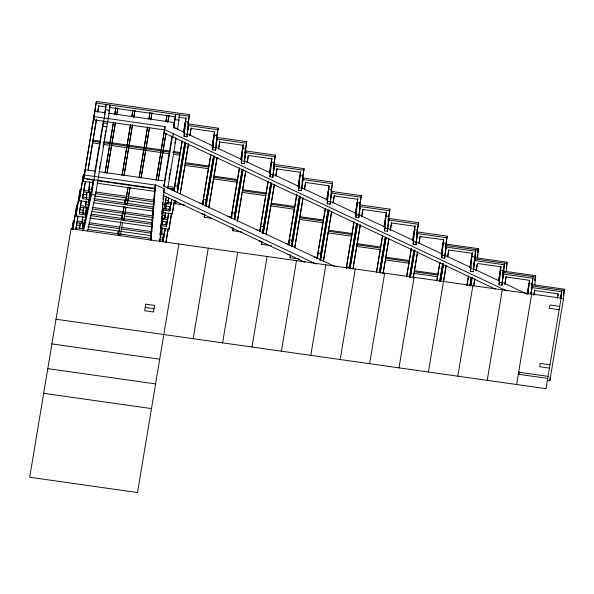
<?xml version="1.0" encoding="UTF-8"?>
<svg xmlns="http://www.w3.org/2000/svg" width="594" height="594" viewBox="0 0 594 594"><rect width="100%" height="100%" fill="white"/><g stroke="black" fill="none" stroke-linecap="round" stroke-linejoin="round"><path stroke-width="0.89" d="M75.891 216.075L80.131 189.783L75.891 216.075L85.93 217.501M77.97 216.112L75.898 229.381L78.141 215.919M79.232 200.72L83.472 174.428L79.232 200.72L89.271 202.146M93.303 182.67L83.257 181.244L96.406 101.455L189.508 114.657L188.008 124.488M79.544 228.17L80.175 223.077L79.745 228.334M89.932 199.71L82.581 198.671L82.715 197.067L90.058 198.106M150.505 240.035L154.752 188.35L84.192 178.349L84.63 173.017M84.192 178.349L85.18 169.721L95.211 171.146M85.833 213.231L86.457 208.13L85.039 222.869L82.098 222.453L82.603 216.32M82.893 212.815L83.516 207.714L83.011 213.847M82.098 222.453L82.796 216.476M82.484 228.593L82.707 225.958M82.685 228.749L83.115 223.493L82.841 225.141M89.226 199.784L88.38 207.514L85.439 207.091L85.944 200.958M86.16 198.329L86.858 192.359L86.353 198.493M85.439 207.091L86.137 201.121M85.039 222.869L85.543 216.736M495.5 289.13L164.234 132.93L164.479 129.915L93.919 119.914L94.357 114.583M93.919 119.914L94.906 111.286L104.938 112.712M92.783 181.801L91.721 192.152L88.781 191.736L89.575 182.098M88.781 191.736L89.768 182.254M83.257 181.244L96.406 101.455M88.38 207.514L88.595 204.885M88.81 202.257L89.026 199.629M89.367 198.032L89.798 192.775L89.39 195.248M91.936 189.523L92.152 186.895M92.374 184.266L92.59 181.638M83.702 230.442L91.565 194.312L105.635 109.779L106.074 104.447L104.403 114.508M87.622 230.999L95.486 194.862L109.556 110.335L109.994 105.004L109.541 107.744M122.564 222.431L120.53 235.172L118.57 234.89L118.659 233.828M120.53 235.172L120.619 234.103M125.965 207.239L123.879 219.81L121.918 219.535L123.946 206.794M123.879 219.81L125.906 207.076M130.056 187.392L127.22 204.455L125.26 204.18L127.888 187.845M127.22 204.455L129.997 187.229M150.75 240.422L155.301 185.061L84.742 175.059M151.069 239.879L155.598 184.786L164.189 188.833L159.89 241.157M164.234 132.93L165.028 126.619L94.468 116.617M163.862 186.048L164.011 184.266M159.571 241.699L159.793 238.944M160.098 235.269L160.395 231.601M160.699 227.925L161.004 224.257M161.301 220.582L161.605 216.914M161.828 214.159L162.207 209.571M162.437 206.816L162.815 202.227M163.038 199.473L163.417 194.884M160.009 233.494L161.479 233.702L161.694 231.073M161.843 229.321L161.984 227.569M161.479 233.702L162.177 227.732M162.466 224.228L162.897 218.971L162.489 221.436M165.362 201.745L165.778 198.351M162.155 216.283L161.88 217.931L164.82 218.347L165.251 213.09M165.54 209.585L165.83 206.081M165.191 228.475L163.12 241.751L165.362 228.282M164.82 218.347L165.518 212.37M165.733 209.741L166.238 203.608L165.964 205.257M177.769 128.43L173.849 127.873L174.287 122.542L108.591 113.224M165.221 202.569L168.161 202.985L168.599 197.728M160.952 225.609L166.461 226.388L168.54 213.12M168.161 202.985L168.793 197.891M173.849 127.873L175.653 114.308L173.827 125.282M163.38 210.12L169.802 211.033L171.577 199.554M160.774 228.111L168.993 229.277L171.258 214.872M177.495 130.071L179.574 114.865L179.121 117.605M163.209 212.622L172.334 213.914L172.468 212.318M174.161 190.897L174.384 188.268M174.361 191.053L174.792 185.796L177.732 186.212L177.227 192.345M184.779 205.078L175.594 203.779L175.727 202.175M184.058 136.33L185.477 121.599L188.417 122.015L186.999 136.754L184.058 136.33L185.068 124.064M186.999 136.754L187.214 134.125M187.57 129.744L187.793 127.116M185.224 163.744L185.313 162.674L208.828 166.008L208.746 167.077L185.224 163.744L180.279 192.887M187.4 132.863L188.744 123.99L218.139 128.156L216.498 138.847M202.799 204.395L203.014 201.767M202.992 204.551L203.423 199.294L206.363 199.71L205.858 205.843M212.496 218.451L204.225 217.278L204.663 213.855M212.689 149.837L214.107 135.098L217.048 135.514L215.629 150.252L212.689 149.837L213.699 137.57M215.629 150.252L215.778 148.5M216.134 144.119L216.35 141.491M216.498 139.738L216.639 137.986M237.103 182.224L213.58 178.891L213.944 176.173L237.466 179.507L231.229 216.959L227.613 216.446M215.882 147.267L217.374 137.489L246.777 141.654L244.98 153.252M231.43 217.894L231.645 215.266M231.623 218.05L232.061 212.793L235.001 213.216L234.496 219.349M242.048 232.076L232.863 230.776L232.989 229.18M234.444 217.434L234.585 215.681M241.327 163.335L242.746 148.597L245.686 149.012L244.268 163.751L241.327 163.335L242.33 151.069M244.268 163.751L244.55 160.246M245.055 154.113L245.27 151.485M244.364 161.679L246.005 150.987L275.408 155.153L273.611 166.758M260.061 231.393L260.283 228.764M260.261 231.556L260.692 226.299L263.632 226.715L263.127 232.848M271.599 245.708L261.494 244.275L261.627 242.679M262.86 233.561L263.224 229.18M269.958 176.834L271.376 162.103L274.317 162.518L272.898 177.25L269.958 176.834L270.968 164.568M272.898 177.25L273.188 173.745M273.619 168.488L273.908 164.983M272.995 175.178L274.643 164.486L304.039 168.659L302.673 177.665M288.699 244.899L288.914 242.27M288.892 245.055L289.323 239.798L292.263 240.214L291.758 246.347M299.317 259.081L290.124 257.781L290.258 256.177M291.565 246.191L291.78 243.562M298.589 190.332L300.007 175.601L302.947 176.017L301.529 190.756L298.589 190.332L299.599 178.066M301.529 190.756L301.819 187.251M302.183 182.87L302.465 179.366M301.782 187.771L303.274 177.992L332.677 182.158L331.17 191.988M323.002 222.193L316.996 259.058L325.43 208.42M317.33 258.397L317.545 255.769M317.523 258.553L317.961 253.296L320.901 253.712L320.396 259.845M327.227 203.839L328.645 189.1L331.586 189.516L330.167 204.254L327.227 203.839L328.23 191.572M330.167 204.254L330.383 201.626M330.739 197.245L330.955 194.617M330.561 200.364L331.905 191.491L361.308 195.656L359.66 206.348M346.451 268.547L346.592 266.795L349.532 267.218M355.858 217.337L357.276 202.599L360.216 203.014L358.798 217.753L355.858 217.337L356.868 205.071M358.798 217.753L358.939 216.001M359.37 210.744L359.519 208.991M359.66 207.239L359.808 205.487M357.024 244.743L357.113 243.681L380.628 247.015L380.546 248.077L380.271 249.725L356.749 246.391L357.024 244.743L380.546 248.077M359.043 214.776L360.543 204.989L389.939 209.155L388.142 220.76M384.489 230.836L385.907 216.105L388.847 216.52L387.429 231.252L384.489 230.836L385.499 218.57M387.429 231.252L387.719 227.747M388.224 221.614L388.439 218.986M387.526 229.18L389.174 218.488L418.577 222.661L416.624 235.165M408.991 262.162L408.902 263.224L385.38 259.89L385.654 258.242L409.177 261.575L406.645 276.255M409.177 261.575L409.266 260.514L385.744 257.18M413.127 244.334L414.545 229.603L417.485 230.019L416.067 244.758L413.127 244.334L414.129 232.068M416.067 244.758L416.349 241.253M416.788 235.989L417.07 232.484M416.312 241.773L417.805 231.994L447.208 236.16L445.842 245.166M436.783 280.717L437.897 274.012L414.374 270.678M441.758 257.841L443.176 243.102L446.116 243.518L444.698 258.256L441.758 257.841L442.768 245.574M444.698 258.256L444.988 254.752M445.344 250.371L445.559 247.743M444.943 255.272L446.547 244.156L478.4 248.671L477.635 258.004M470.389 271.339L471.807 256.601L474.747 257.016L473.329 271.755L470.389 271.339L471.398 259.073M473.329 271.755L473.544 269.127M473.908 264.746L474.123 262.117M473.73 267.864L475.839 249.658M499.027 284.838L500.445 270.107L503.385 270.522L501.967 285.254L499.027 284.838L500.029 272.572M501.967 285.254L502.108 283.501M502.465 279.121L502.613 277.368M502.828 274.74L502.97 272.988M502.212 282.276L503.578 274.094L504.477 263.157M506.266 271.503L507.031 262.169L475.185 257.655L473.967 264.976M528.014 293.956L528.667 286.07M528.215 294.119L529.076 283.605L532.016 284.021L531.155 294.535M531.029 293.495L531.17 291.743M531.318 289.991L531.608 286.486M531.147 293.956L533.108 276.663M534.897 285.009L535.669 275.675L503.816 271.161L502.598 278.475M547.386 380.464L549.836 380.813L550.126 377.257M561.738 290.162L561.085 298.158L546.012 388.691L55.999 319.238M549.836 380.813L563.535 298.507L564.3 289.174L532.447 284.66L531.125 293.31M72.082 228.72L73.448 220.5L72.097 229.403M72.832 228.92L76.789 205.145L72.854 229.611M81.319 200.75L79.373 212.422L86.717 213.469M81.482 200.557L79.24 214.026L86.583 215.065M82.863 196.168L85.105 182.7M82.581 198.671L85.425 181.608M88.246 168.548L92.464 143.228M92.916 140.518L96.377 119.713M97.728 111.575L98.782 105.249M88.112 170.151L96.547 119.505M97.75 112.273L98.804 105.94L106.148 106.987M93.592 179.433L91.788 189.464M94.201 175.779L94.505 173.945M94.81 172.119L103.334 120.909M99.495 168.102L99.799 166.275M100.104 164.441L100.408 162.615M102.992 147.067L103.297 145.24M103.601 143.414L103.905 141.58M104.21 139.753L104.514 137.927M104.819 136.093L105.123 134.266M105.428 132.44L105.732 130.606M108.932 111.405L109.237 109.571M104.997 172.78L109.667 144.743M109.964 142.931L113.432 122.134M114.783 113.996L115.837 107.663M105.064 172.936L113.491 122.297M114.842 114.159L115.897 107.826M106.957 173.054L111.627 145.018M111.924 143.213L115.385 122.409M116.743 114.271L117.649 108.843M107.024 173.218L115.451 122.572M116.654 115.34L117.857 108.101M122.052 175.193L126.715 147.156M127.019 145.352L130.331 125.453M131.838 116.409L132.885 110.083M122.112 175.356L130.546 124.71M131.898 116.573L132.952 110.246M124.012 175.468L128.675 147.438M128.98 145.627L132.44 124.829M133.643 117.597L134.845 110.358M124.072 175.631L132.507 124.992M133.709 117.753L134.912 110.521M117.85 233.977L118.451 230.338M117.916 234.133L118.518 230.502M118.57 234.89L120.812 221.428M121.265 218.733L121.8 214.969M124.547 203.207L125.141 199.614M121.918 219.535L124.005 206.964M124.606 203.371L125.2 199.784M125.26 204.18L128.096 187.117M139.1 177.613L143.77 149.577M144.067 147.765L147.535 126.968M148.886 118.83L149.94 112.496M139.167 177.769L147.594 127.131M148.953 118.993L150.007 112.66M141.06 177.888L145.73 149.851M146.027 148.047L149.495 127.242M150.698 120.01L151.901 112.778M141.127 178.052L149.554 127.406M150.913 119.268L151.967 112.942M154.752 188.35L155.301 185.061M156.155 180.027L160.826 151.99M161.123 150.185L165.028 126.619M165.941 121.243L166.84 115.823M156.222 180.19L164.649 129.544M166.001 121.406L166.907 115.978M154.507 191.372L155.598 184.786M158.264 179.403L162.786 152.272M163.083 150.46L165.941 133.279M167.753 122.431L168.956 115.191M158.182 180.465L166.008 133.442M167.961 121.688L169.015 115.355M164.39 181.979L172 136.256M164.018 186.924L172.475 136.1M164.189 188.833L163.64 192.129L316.179 264.048M172.824 136.984L173.366 133.695M168.919 178.876L169.223 177.049M169.528 175.223L169.832 173.389M170.136 171.562L170.441 169.736M174.859 143.213L175.163 141.387M175.468 139.553L175.772 137.726M161.33 221.889L166.424 196.562M167.79 188.387L176.099 138.469M162.437 240.295L163.046 236.664M162.615 240.08L163.068 237.355L160.313 236.961M165.793 224.881L166.238 222.193M165.956 224.688L166.409 221.993L162.734 221.473M169.134 209.526L169.58 206.831M166.461 226.388L168.703 212.919M169.305 209.326L169.75 206.638L165.162 205.984M169.802 211.033L171.748 199.361M179.834 154.685L173.96 189.954L171.213 189.568M180.138 152.881L182.091 141.12M183.598 132.076L186.004 117.612M173.983 190.652L182.261 140.912M183.62 132.774L186.026 118.303L178.683 117.263M166.082 241.201L168.065 229.314M165.956 242.805L168.236 229.084M168.993 229.277L171.577 213.729M172.616 211.405L174.443 200.43M172.334 213.914L174.614 200.2M177.25 188.298L184.964 141.929M187.994 123.745L189.508 114.657M177.272 188.989L184.986 142.619M177.391 192.174L185.566 143.08M187.682 130.353L188.744 123.99M175.594 203.779L176.047 201.047M177.413 192.864L185.736 142.864M185.246 163.046L188.409 144.052M189.761 135.915L191.119 127.777M180.301 193.585L188.58 143.845M189.932 135.707L191.134 128.475L214.657 131.809L212.251 146.273M178.876 243.986L137.504 492.545L29.7 477.264L71.072 228.705L563.535 298.507M210.729 154.626L202.599 203.46L199.881 203.074M212.229 145.582L214.486 132.017M202.465 205.056L210.892 154.418M205.88 201.797L213.446 156.341M216.476 138.157L218.139 128.156M205.754 203.4L213.617 156.118M206.021 205.673L214.345 155.673M216.313 143.852L217.374 137.489M204.225 217.278L204.685 214.545M206.044 206.363L214.367 156.363M208.761 207.291L213.432 179.262M213.885 176.544L217.04 157.559M218.547 148.515L219.75 141.275M208.784 207.989L217.211 157.343M218.57 149.205L219.773 141.973L243.295 145.307L240.882 159.779M193.206 338.684L208.279 248.151M237.4 179.878L239.36 168.124M240.867 159.081L243.273 144.609M231.252 217.656L239.531 167.916M234.363 216.209L241.929 170.745M244.958 152.561L246.777 141.654M234.385 216.899L242.255 169.624M234.66 219.179L242.983 169.171M244.951 157.351L246.005 150.987M232.863 230.776L233.316 228.051M234.675 219.869L242.998 169.862M237.244 221.696L242.211 191.855M242.664 189.144L245.522 171.963M247.178 162.013L248.233 155.68M237.414 221.488L245.842 170.849M247.201 162.711L248.403 155.472L271.926 158.806L269.52 173.277M222.609 342.857L237.674 252.316M265.733 195.188L259.86 230.457L256.244 229.945M266.038 193.384L267.991 181.623M269.498 172.579L271.904 158.115M259.882 231.155L268.161 181.415M262.845 230.613L263.149 228.801M263.454 226.982L270.716 183.338M273.589 166.068L273.893 164.248M274.198 162.429L275.408 155.153M262.867 231.311L271.042 182.21M263.142 233.583L271.465 183.583M273.582 170.849L274.643 164.486M261.494 244.275L261.947 241.55M263.313 233.368L271.636 183.36M266.03 234.296L270.693 206.259M271.146 203.549L274.309 184.556M275.965 174.606L277.019 168.28M266.201 234.088L274.48 184.348M275.831 176.21L277.034 168.971L300.557 172.305L298.151 186.776M252.005 347.022L267.077 256.489M294.364 208.687L288.498 243.956L285.781 243.577M294.669 206.883L296.777 194.223M298.129 186.078L300.542 171.614M288.513 244.654L296.792 194.914M291.936 241.387L299.502 195.931M302.68 176.841L304.039 168.659M291.35 245.716L291.654 243.896M291.951 242.077L299.517 196.621M302.094 181.163L302.398 179.351M291.921 246.176L300.245 196.168M302.212 184.355L303.274 177.992M290.124 257.781L290.585 255.049M291.944 246.866L300.267 196.866M294.661 247.795L299.48 218.859M299.784 217.048L302.94 198.054M304.447 189.011L305.502 182.685M294.832 247.587L303.111 197.847M304.47 189.709L305.672 182.477L329.195 185.811L326.782 200.275M281.408 351.188L296.48 260.655M323.299 220.381L325.26 208.628M326.767 199.584L329.024 186.019M320.418 255.799L327.985 210.343M331.162 191.246L332.677 182.158M319.832 260.127L320.136 258.308M320.433 256.489L328.155 210.12M320.56 259.675L328.883 209.675M330.851 197.854L331.905 191.491M320.574 260.365L328.898 210.365M323.448 260.395L328.111 232.358M328.415 230.546L331.578 211.561M333.078 202.517L334.288 195.278M323.463 261.085L331.749 211.345M333.1 203.207L334.303 195.975L357.826 199.309L355.42 213.781M310.811 355.353L325.876 264.82M346.213 268.25L353.89 222.126M355.249 213.989L357.803 198.611M346.317 268.443L354.061 221.918M349.198 268.391L356.615 223.841M359.645 205.658L361.308 195.656M349.369 268.169L356.786 223.626M349.948 268.629L357.365 224.079M359.481 211.353L360.543 204.989M350.118 268.414L357.536 223.864M353.133 267.56L356.593 246.762M357.046 244.052L360.209 225.059M361.56 216.921L362.771 209.682M352.999 269.164L360.38 224.851M361.731 216.713L362.934 209.474L386.456 212.808L384.051 227.279M340.206 359.526L355.279 268.985M376.351 272.705L380.264 249.19M380.568 247.386L382.529 235.625M384.028 226.581L386.442 212.11M376.522 272.498L382.692 235.417M379.351 272.802L385.098 238.253M388.127 220.07L389.939 209.155M379.521 272.579L385.417 237.125M380.093 273.04L385.996 237.585M387.964 225.765L389.174 218.488M380.264 272.824L386.167 237.362M382.974 273.827L385.083 261.167M385.833 256.645L388.691 239.464M390.199 230.42L391.55 222.282M383.145 273.619L389.011 238.35M390.369 230.212L391.572 222.973L415.095 226.307L412.681 240.778M369.609 363.691L384.682 273.158M409.199 260.885L411.308 248.225M412.667 240.08L415.072 225.616M406.66 276.953L411.33 248.916M409.496 277.205L414.033 249.933M416.758 233.568L418.577 222.661M409.667 276.99L414.055 250.623M410.239 277.45L414.783 250.171M416.75 238.357L417.805 231.994M410.409 277.235L414.954 249.955M413.261 277.383L414.011 272.861M414.315 271.05L417.478 252.056M419.134 242.114L420.188 235.781M413.283 278.074L417.649 251.849M419 243.711L420.203 236.479L443.725 239.813L441.32 254.277M399.012 367.857L414.077 277.324M437.837 274.383L439.79 262.63M441.297 253.586L443.555 240.021M436.954 280.502L439.961 262.422M439.79 280.71L442.515 264.345M445.842 244.342L447.208 236.16M439.812 281.4L442.842 263.216M440.31 281.653L443.198 264.278M445.485 250.557L446.547 244.156M440.503 281.155L443.414 263.677M445.381 251.856L446.443 245.493L478.289 250.007L477.836 252.747M440.555 281.638L443.436 264.367M428.408 372.022L446.109 265.563M447.616 256.519L448.67 250.185M443.57 281.63L446.28 265.347M447.631 257.209L448.834 249.977L472.356 253.311L469.951 267.783M466.921 285.172L468.428 276.128M469.928 267.085L472.341 252.613M466.936 285.87L468.592 275.92M469.906 285.32L471.146 277.844M474.316 258.806L474.784 256.021M475.081 254.232L475.386 252.383M469.958 285.811L471.317 277.621M474.339 259.489L475.712 251.255L446.309 247.089M470.619 285.09L471.836 277.777M470.656 285.514L472.03 277.279M474.012 265.355L475.074 258.991L506.927 263.506L506.318 267.166M470.708 286.048L472.067 277.866M477.94 251.418L478.4 248.671M477.227 256.408L477.531 254.581M457.811 376.195L472.883 285.655M473.685 285.387L474.74 279.061M476.098 270.923L477.153 264.59M473.708 286.085L474.91 278.853M476.269 270.716L477.472 263.476L500.994 266.81L498.73 280.375M498.566 280.583L500.972 266.112M502.799 273.218L503.868 266.795M502.828 273.849L504.343 264.761L474.94 260.588M502.643 278.89L503.705 272.49L535.558 277.004M487.214 380.36L502.279 289.827M506.422 265.83L507.031 262.169M504.729 284.422L506.088 276.284M504.9 284.214L506.103 276.975L529.625 280.309L527.368 293.874M527.197 294.082L529.454 280.524M531.281 287.63L532.499 280.294M531.311 288.261L532.974 278.259L503.578 274.094M516.609 384.526L531.682 293.993M547.727 378.408L519.037 374.339L519.379 372.282L518.688 371.955M534.904 280.249L535.669 275.675M534.949 280.665L535.402 277.918M533.813 295.211L534.719 289.783M533.984 295.003L534.734 290.481L558.256 293.815L557.506 298.337M557.484 297.639L558.085 294.023M560.372 298.388L560.981 294.706M560.55 298.121L561.612 291.758L532.209 287.593M563.387 294.661L563.691 292.835M563.996 291.001L564.3 289.174M563.431 295.077L564.189 290.511L532.343 285.989M82.737 231.021L84.905 221.079M85.298 219.275L88.439 204.819M88.833 203.014L91.394 191.268M96.273 103.059L189.375 116.253M109.823 107.507L175.928 116.877M105.635 109.779L109.556 110.335M175.215 119.639L179.136 120.196M188.61 125.586L218.013 129.752M184.467 133.865L187.407 134.281M103.445 122.943L107.365 123.5M217.241 139.085L246.644 143.258M102.896 126.24L106.816 126.797M213.105 147.364L216.045 147.78M245.879 152.591L275.274 156.757M241.736 160.863L244.676 161.278M92.976 140.147L100.319 141.186M103.995 141.706L110.417 142.619M112.259 142.879L144.394 147.431M146.228 147.691L160.915 149.777M162.756 150.037L170.099 151.076M173.767 151.596L180.197 152.51L180.108 153.579L172.765 152.532M274.51 166.09L303.913 170.255M100.23 142.256L92.887 141.209L92.612 142.857L99.955 143.897M103.905 142.775L170.01 152.146M103.631 144.416L169.736 153.787M173.411 154.314L179.834 155.22M270.367 174.369L273.307 174.785M303.14 179.588L332.543 183.754M184.949 165.384L208.472 168.718M299.005 187.867L301.945 188.283M331.779 193.087L361.174 197.26M213.855 177.242L237.377 180.576M327.636 201.366L330.576 201.782M360.409 206.586L389.812 210.759M98.864 171.666L164.56 180.977L164.122 186.308L334.734 266.379M242.218 192.389L265.733 195.723M167.449 186.33L174.747 187.37M168.117 188.046L174.621 188.966M356.266 214.865L359.207 215.28M271.213 203.178L294.728 206.512L294.646 207.573L271.124 204.239M389.04 220.092L418.443 224.257M86.613 179.195L93.956 180.234M97.631 180.754L154.551 188.825M270.849 205.888L294.372 209.222M96.948 183.19L154.455 191.335M384.905 228.371L387.845 228.787M417.679 233.591L447.074 237.756M173.374 200.534L175.579 200.846M89.197 189.263L92.137 189.686M165.637 200.104L168.577 200.52M299.48 219.386L323.002 222.72M83.784 190.303L89.256 191.082M95.649 191.988L154.061 200.267M167.753 202.205L171.406 202.725M83.65 191.907L90.956 192.939M95.515 193.585L126.552 197.988M128.378 198.24L153.935 201.863M164.768 203.4L171.272 204.321M91.565 194.312L95.486 194.862M162.719 204.395L165.065 204.73M82.529 194.275L87.118 194.921M88.959 195.181L90.793 195.441M94.461 195.961L153.222 204.291M413.535 241.869L416.476 242.285M93.733 198.626L153.408 207.091M163.506 208.516L169.936 209.43M202.005 214.033L204.945 214.449M328.118 232.893L351.633 236.226M94.52 200.356L153.282 208.687M93.837 202.792L153.163 211.197M85.848 204.626L88.788 205.041M162.296 215.459L165.236 215.874M442.166 255.368L445.106 255.784M80.442 205.665L85.915 206.437M92.308 207.343L123.337 211.746M125.163 211.999L152.547 215.882M164.412 217.567L168.065 218.08M230.635 227.532L232.106 227.74M80.309 207.261L88.521 208.427M92.174 208.947L153.326 217.612M161.546 218.778L167.931 219.683M80.101 209.764L83.776 210.283M85.61 210.543L87.452 210.803M92.04 211.449L122.334 215.748M124.176 216.008L152.636 220.04M91.305 214.115L151.901 222.705M161.085 224.005L166.595 224.792M470.804 268.867L473.745 269.282M90.258 215.585L152.688 224.435M259.274 241.03L260.744 241.238M89.583 218.02L151.648 226.819M82.507 219.98L85.447 220.404M160.417 231.029L161.887 231.237M77.094 221.02L82.573 221.8M88.966 222.705L119.995 227.101M121.822 227.361L151.945 231.63M161.071 232.922L164.724 233.442M499.435 282.373L502.376 282.789M76.968 222.624L84.266 223.656M88.833 224.302L119.862 228.705M121.688 228.957L150.898 233.1M160.024 234.392L164.59 235.038M314.419 257.076L317.129 257.462M414.285 271.748L437.808 275.081M287.904 254.536L290.11 254.848M76.76 225.119L79.514 225.512M87.778 226.678L151.128 235.662M414.018 273.389L437.533 276.722M76.032 227.784L83.375 228.824M87.964 229.477L151.314 238.454M159.578 239.627L163.253 240.147M559.711 306.393L549.91 305.004L549.361 308.293L559.162 309.682M145.24 307.454L154.061 308.702M549.985 364.827L540.184 363.439L539.634 366.728L549.435 368.117M519.379 372.282L548.069 376.351M51.893 343.926L159.697 359.207M47.78 368.622L155.583 383.902M43.674 393.31L151.477 408.59M174.97 128.029L184.199 132.38M187.555 133.962L213.565 146.228M216.082 147.416L242.092 159.682M244.609 160.87L270.619 173.129M273.136 174.317L299.153 186.583M301.67 187.771L327.68 200.037M330.197 201.218L357.046 213.877M358.724 214.672L385.573 227.331M387.251 228.126L414.1 240.785M415.778 241.572L442.634 254.232M444.312 255.026L471.161 267.686M473.678 268.874L499.688 281.133M502.205 282.321L526.744 293.896M164.776 129.641L506.897 290.949M163.098 195.419L304.737 262.206M518.347 374.012L519.037 374.339M242.575 189.679L242.486 190.741L266.008 194.075L266.097 193.013L242.575 189.679M299.844 216.676L299.755 217.746L323.277 221.079L323.366 220.01L299.844 216.676M328.475 230.175L328.385 231.244L351.908 234.578L351.997 233.509L328.475 230.175M145.782 304.165L144.691 310.744L153.512 311.999L154.603 305.413L145.782 304.165"/></g></svg>
